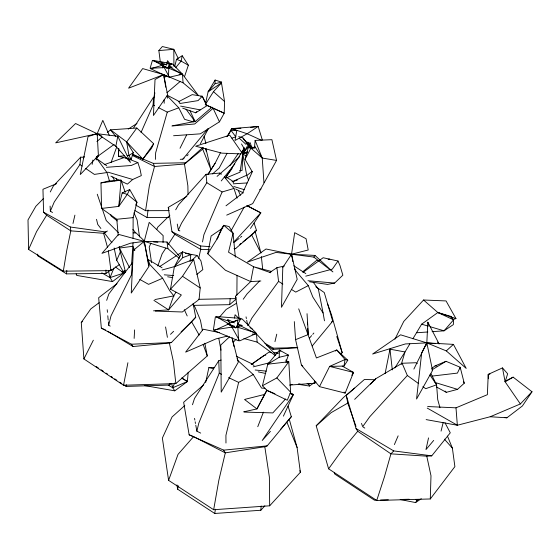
<?xml version="1.0" encoding="UTF-8"?>
<svg xmlns="http://www.w3.org/2000/svg" width="560" height="560" viewBox="0 0 560 560"><rect width="100%" height="100%" fill="white"/><g stroke="black" fill="none" stroke-linecap="round" stroke-linejoin="round"><path stroke-width="0.84" d="M133.049 242.795L131.586 264.516M133.063 238.455L133.133 217.63L136.962 202.23L129.71 189.56L122.199 192.899L118.804 206.402L101.584 208.432L100.961 182.903L108.745 180.992L121.079 180.138L125.244 192.374M236.894 295.148L237.027 275.415M163.037 242.543L163.142 235.606L149.191 222.39L144.228 241.346L148.813 266.616L131.25 293.055L133.315 250.397L144.228 241.346L167.034 242.025L179.879 256.788M173.579 135.737L200.326 133.833L219.45 121.828L224.217 113.204L205.289 104.608L208.089 91.847L215.075 83.692L215.124 80.052L221.648 82.138L221.382 83.846M291.508 256.655L291.55 254.1L291.102 255.773M118.671 148.582L118.482 156.289L131.124 159.404L133.308 152.67L126.665 141.932L110.523 129.836L107.282 132.622M224.56 101.507L224.217 113.204L205.289 104.608L213.472 91.665L221.473 82.866L224.56 101.507L213.472 91.665M354.648 388.052L343.574 397.397L316.204 425.803L328.601 468.832L376.733 500.465L430.283 498.967L430.99 475.797L426.776 456.169L390.936 453.852L357.728 431.263L356.041 428.554L346.29 395.444L364.371 379.512L375.564 379.75M96.313 159.957L96.397 157.395M97.153 135.226L97.216 133.518M118.783 148.547L118.482 156.289L124.572 155.834M155.386 159.383L155.652 152.824L167.279 112.119L178.773 107.8L184.59 119.329L193.137 121.828L195.118 121.59L189.924 110.628M123.97 385L126.112 386.428L169.344 385.063L169.414 383.362M141.036 132.475L153.139 104.951L153.475 97.265L133.707 127.778M242.662 154.819L240.03 172.179L225.344 178.269L243.754 149.205L242.781 153.993L242.067 170.471L239.589 170.751M437.479 342.083L439.124 343.952L427.833 322.189L426.825 342.881L432.558 370.433L416.556 399.056L421.666 352.996L426.825 342.881L453.418 344.379L466.2 368.396L446.292 350.903L426.818 342.902L400.575 334.81L372.631 354.025L405.398 343.938L426.825 342.881L435.022 343.595M280.805 351.253L279.524 350.119L267.785 364.196L288.771 361.746L290.633 392.182L287.301 400.246L266.938 390.404L262.43 385.749L267.785 364.196L279.153 357.287L279.524 350.119L288.4 355.096L285.894 362.25M134.141 338.401L134.617 329.917M144.389 385.532L174.769 390.831L187.39 381.549L188.181 372.19M176.946 484.883L177.618 489.188L214.732 513.471L260.813 510.258L261.177 505.953M111.545 269.402L105.952 273.441L66.514 273.882L66.808 270.431M193.137 305.375L229.649 304.661L230.195 298.627M254.422 148.12L255.143 140.399L271.901 139.685L276.542 160.419L252.693 203.623L226.695 215.131M460.033 368.893L460.194 367.262L446.005 361.312L435.127 365.876L431.648 368.431M153.524 310.835L168.602 309.89L181.349 294.987L170.478 289.205L174.363 266.728L193.641 259.364L200.2 287.959L199.136 298.816L197.96 300.349L182.322 311.976L155.365 311.129M52.507 212.506L50.351 211.155L54.278 201.936L79.94 164.591L80.724 157.157L84.049 157.248M190.085 261.597L190.855 254.653L182.406 251.811L174.363 266.728L182.679 257.656L190.855 254.653M297.787 347.669L273.056 349.412L273.196 348.173L264.964 343.301M168.651 217.49L147.098 217.567L148.057 209.958M229.859 322.91L229.558 325.297L235.445 327.719L239.435 325.997M126.112 386.428L126.343 384.706M426.615 344.414L426.867 342.713L413.875 369.075M169.141 210.616L145.565 210.693L149.373 185.71L154.518 166.488L153.279 163.359L132.804 154.812M226.947 136.724L231.679 128.646L236.796 130.543L234.997 140.497L247.163 133.749L258.174 126.462L262.318 139.965M214.732 513.471L215.418 509.222M342.195 366.044L353.535 372.421L345.163 393.099L319.473 386.638L329.637 366.394L343.994 366.072L345.058 359.506L336.742 349.986L316.414 357.959L298.704 308.854M92.176 164.346L92.876 160.062M76.16 273.868L76.664 275.401L112.532 281.582L123.858 273.021L124.278 270.438M119.406 264.544L110.957 270.62L63.301 271.173L66.815 250.124L70.798 230.874L70.371 227.024L43.575 212.212L42.959 189.28L56.637 183.652M289.31 419.398L297.101 447.552L300.363 472.269L269.675 505.806L213.661 509.726L218.841 480.277L225.309 452.844L223.629 450.135L189.14 434.819L183.652 402.276L203.784 384.755M234.472 318.122L235.081 314.727L238.833 318.374M260.862 280.98L250.705 281.589L225.435 270.249L207.774 253.771L211.12 236.005L222.887 227.962M202.517 241.934L203.896 234.724L222.11 191.989L233.968 188.454L237.09 198.156M250.705 281.589L253.561 266.742L228.529 252.21L233.065 233.24L229.152 226.576L223.741 225.302L221.536 228.592L217 239.043L207.774 253.771M117.796 136.269L130.452 162.414L115.843 146.307L117.796 136.269L97.181 133.7L75.565 123.529L55.678 142.863L97.188 133.686L101.801 136.108M153.867 98.021L154.868 92.883M204.841 343.224L207.277 355.929L175.84 383.579L123.529 385.266L127.904 362.74M385.098 373.569L389.991 349.181L405.006 351.96L409.822 343.917M174.741 66.521L176.498 59.304L182.21 55.734L181.118 61.103L175.616 67.739M426.328 345.261L426.867 342.713M205.681 382.473L208.873 367.598L214.613 367.507M428.533 437.906L425.978 449.582L433.699 440.412M177.618 489.188L178.367 485.814M144.2 243.978L144.326 240.982L136.024 232.883L133.119 232.904M198.66 258.475L200.704 249.389L200.648 245.98L171.962 231.728L168.238 207.41L186.893 196.42M72.989 223.454L74.907 215.145M200.697 433.097L196.868 431.2L198.807 423.143L219.247 373.198L218.743 360.759L221.151 360.052M264.971 388.297L261.59 388.115L253.26 374.556L238.63 382.375L225.925 435.33L225.967 443.03M274.96 341.677L276.752 334.194M248.64 180.313L246.757 175.525L242.774 154.007L244.321 147.658L241.962 152.292M441.07 431.109L443.212 422.394M110.173 326.109L108.682 325.234L110.992 315.903L131.523 274.75L132.244 262.878L108.843 293.958L106.673 300.349M249.116 145.859L249.984 142.471L252.112 148.134M162.778 67.886L162.925 64.953M226.002 205.807L242.438 193.263L252.301 171.843L245.035 159.32L248.248 147.63L255.542 147.588L262.241 158.06L263.942 182.714M166.866 63.147L167.545 60.69L169.589 63.406M401.275 364.392L405.006 351.96L394.814 367.983M250.355 127.393L258.174 126.462L231.679 128.646L231.119 130.508L227.507 136.157M116.144 180.495L116.648 178.871M192.486 404.733L194.509 398.44L218.743 360.759M376.733 500.465L384.461 476.742L390.936 453.852L393.715 450.905L431.739 455.847L450.282 432.803L444.983 422.779M184.534 76.622L188.342 65.212L182.21 55.734M157.815 266.028L162.12 253.855L165.893 248.066M175.966 292.229L173.649 295.911L168.602 309.89L153.923 300.37M111.104 162.456L116.767 146.874M213.661 509.726L168.595 480.361L178.031 454.363L193.599 436.632L225.309 452.844L264.81 446.733L267.19 445.865L291.326 416.71L288.05 406.077M174.769 390.831L172.739 387.751L174.587 383.012M257.768 426.706L263.438 412.16M112.532 281.582L110.019 277.62L113.96 268.03M150.92 243.124L149.212 247.114L151.571 262.682M156.716 229.558L157.745 227.164L169.883 215.229M394.38 444.584L398.139 435.848M230.671 130.97L231.679 128.646L233.359 128.576M125.692 271.159L123.151 271.418L116.711 260.26L120.834 250.845M63.301 271.173L28.602 249.424L36.603 231.532L46.648 215.208L43.575 212.212M179.865 230.937L178.381 230.097L181.496 223.237L206.836 182.721L206.038 174.314L219.744 173.075L221.214 173.992M283.388 416.143L293.405 394.492L290.339 392.917M115.871 136.696L110.523 129.836L136.822 128.016L153.664 143.724L151.515 148.337L142.842 159.096L132.321 153.972M135.87 204.505L136.962 202.23L127.295 194.376L122.199 192.899M180.005 148.253L186.571 135.037M394.961 339.164L403.753 321.44L423.563 300.006L446.047 300.93L455.952 318.57L452.697 319.704M248.213 325.465L251.909 318.052L278.565 281.372L276.906 267.708L284.291 266.049M129.71 189.56L127.295 194.376L118.804 206.402L121.079 180.138L100.961 182.903M123.529 385.266L83.895 358.939L93.345 340.214M208.187 174.16L215.11 163.275L220.556 152.544M50.267 191.961L53.354 185.99L80.724 157.157M266.868 389.956L256.942 408.926L243.558 411.852M200.41 143.689L208.355 128.639M245.035 159.32L250.922 148.162L255.542 147.588M227.003 153.51L219.142 168.077L212.639 173.88M231.105 230.643L244.174 207.088M175.7 209.79L178.465 204.904L206.038 174.314M215.124 80.052L208.089 91.847L221.473 82.866M247.555 152.81L242.774 153.832L247.653 145.635M412.881 338.8L421.638 324.177L437.843 312.536L450.786 316.379L453.579 319.816L453.334 324.618L444.038 330.827L432.103 331.674M351.757 375.319L353.535 372.421L329.637 366.394L345.058 359.506L347.767 360.227L343.994 366.072M400.204 499.499L415.569 502.572L417.025 500.318L418.537 499.45M207.753 174.643L215.11 163.275M168.245 244.447L174.839 234.304L171.962 231.728M170.478 289.205L182.497 276.283L193.641 259.364M250.481 228.417L260.827 212.849L246.981 205.618M217.966 237.601L217 239.043L223.741 225.302L233.065 233.24L235.34 257.131M504.945 381.402L513.142 377.146L532 391.755L522.41 405.958L506.891 417.795L490.217 416.745L457.345 425.243L426.146 419.608M290.073 393.568L293.405 394.492L262.248 440.454L270.417 431.347M83.272 157.941L84.245 156.52M229.831 165.802L238.182 153.678M313.831 257.096L314.993 255.423L332.92 271.915L313.831 257.096L291.543 254.24L314.993 255.423M303.023 272.384L323.12 257.74L337.995 261.009L332.339 269.122L305.774 276.157M83.895 358.939L81.277 322.49L90.762 308.931L99.134 302.701M153.664 143.724L142.842 159.096L126.665 141.932L136.822 128.016M243.243 299.215L247.044 293.916L259.476 281.106M132.181 155.337L154.518 166.488L184.471 164.024L202.699 149.17L203.672 147.819M328.601 468.832L342.44 449.631L357.728 431.263M262.43 385.749L276.857 377.93L288.771 361.746M225.498 177.492L232.155 168.448M430.283 498.967L454.888 466.62L452.389 448.161L447.489 436.135M280.553 429.38L291.326 416.71M247.296 151.809L242.774 153.832L249.445 145.264L251.531 148.05M221.242 180.936L234.787 164.003M95.872 158.326L98.028 155.68M312.228 345.933L332.703 321.181L324.282 292.572L315.791 286.685M180.243 159.334L182.819 159.159L208.201 128.548M96.005 158.774L98.728 155.582L114.17 144.375M160.349 62.251L158.858 50.575L162.351 46.529L173.81 49.322L178.178 58.338M219.562 317.044L226.149 309.442L236.39 303.345M309.386 338.212L311.619 335.629M312.739 334.341L313.852 333.053M181.118 331.863L191.632 321.846L195.727 317.205L193.109 303.541M289.562 385.084L314.783 383.264L315.945 381.962M341.012 353.934L342.181 352.632L331.45 314.671L327.516 303.646M233.212 342.342L236.075 339.199M354.655 399.35L375.718 378.756L402.108 363.258L407.344 375.501L369.733 416.78L362.656 426.678L364.798 428.092M285.537 398.979L272.825 412.909L244.44 412.083M260.813 510.258L264.866 505.82M182.679 108.129L195.692 112.812L196.784 111.629M233.59 242.284L260.827 212.849L246.967 205.681M490.217 416.745L520.366 403.949L532 391.755M107.695 331.254L133.056 346.528L169.372 343.063L171.381 342.559L195.727 317.205M370.496 384.181L375.718 378.756M205.569 102.697L202.265 96.271L198.037 100.618L179.62 103.551M43.421 198.618L35.854 206.29L28 219.933L28.602 249.424M243.04 241.85L251.699 235.102L256.515 230.426L254.093 223.097M170.506 334.327L173.614 331.324M239.155 318.185L235.403 296.282L250.845 281.449M309.589 281.806L327.565 284.403L334.621 283.066L342.853 275.184L339.962 265.461L337.995 261.009M164.017 77.994L166.565 75.6M229.551 336.847L220.794 344.967L221.214 392.154L238.273 362.229L232.064 337.645M188.034 194.369L187.873 185.843L184.471 164.024L202.888 147.399M191.331 260.743L197.05 255.472L200.921 260.855L202.846 269.612L196.819 274.414M446.292 350.903L453.418 344.379M436.506 387.016L446.32 392.329L457.548 389.354L464.254 383.215L460.194 367.262L457.422 373.1L431.9 376.117M184.814 405.517L172.039 416.976L162.365 438.088L168.595 480.361M169.344 385.063L171.304 383.334M316.204 425.803L331.121 412.65L347.753 403.095L346.29 395.444M217.07 176.365L239.68 156.66M234.388 249.074L235.725 248.507L256.515 230.426M125.258 157.745L137.872 162.575L140.028 169.19L141.323 175.602L132.727 179.48L127.351 184.128L110.915 176.148M212.002 107.142L195.559 121.324L172.76 125.741M96.908 141.54L102.095 137.081M229.649 304.661L236.138 299.117M166.936 92.708L180.054 81.585M182.819 159.159L184.163 158.039M186.851 155.806L188.195 154.686M302.589 271.873L316.491 260.505L318.157 260.337M234.465 242.102L239.113 238.427M240.443 237.37L241.766 236.32M239.715 244.447L241.045 243.411M117.012 283.633L98.665 297.731L101.339 328.153L131.432 344.218L133.056 346.528M246.757 175.525L252.217 171.353M335.356 351.036L336.742 349.986L347.767 360.227M252.602 148.281L255.262 146.272M81.277 322.49L82.677 321.44M298.466 384.363L309.547 386.043L314.384 382.508M251.286 364.476L264.082 355.481L265.783 355.11M251.244 364.525L268.898 352.177L271.404 352.422M269.85 272.44L276.906 267.708M415.569 502.572L421.288 498.729M46.648 215.208L70.798 230.874L103.586 233.275L107.394 231.021M331.352 322.084L332.703 321.181M195.692 112.812L206.766 105.833L202.265 96.271L192.192 94.633L178.318 101.822M242.774 153.832L244.153 152.922M159.628 266.602L176.232 255.808M177.674 254.87L181.286 252.525M133.308 152.67L128.926 155.505L127.183 155.638M128.219 129.087L136.997 123.459M431.83 369.922L446.005 361.312M513.142 377.146L505.12 381.801L520.366 403.949M163.695 74.606L155.022 79.541L153.433 115.486L167.601 94.934L163.695 74.606L142.653 68.586L128.583 88.186L163.695 74.606L183.043 82.782L198.485 95.641L182.476 74.179L179.06 74.263M259.525 189.812L261.023 188.993M307.118 383.411L308.644 384.244L310.128 383.432M324.464 320.803L323.092 312.977L312.809 296.982L308.308 285.607L295.75 292.11L291.452 289.429M96.446 156.751L98.728 155.582M502.481 367.906L505.12 381.801L507.661 373.793L502.481 367.906L488.222 374.374L487.389 394.674L455.994 407.827L427.665 406.532M228.886 323.869L213.969 330.61L238.56 340.809L237.524 319.963L232.029 322.448M231.966 181.811L246.225 175.441M137.872 162.575L131.229 165.508L106.442 167.3M174.006 296.079L169.736 290.731L162.666 278.243L148.568 284.347L139.678 279.342M168.259 385.147L172.739 387.751L187.39 381.549L181.832 377.867M319.473 386.638L301.441 365.148L295.575 339.654L308.329 334.53L307.041 313.691M232.862 181.72L237.685 179.795M104.202 164.689L123.655 157.731M101.787 272.832L110.019 277.62L123.858 273.021L115.325 266.938M231.889 138.138L235.83 136.885L231.119 130.508L236.796 130.543M162.246 65.317L150.528 68.691L168.483 77.042L168.945 63.392L163.919 64.834M162.064 270.004L175.329 266.364M253.225 366.863L269.899 362.649M245.329 399.245L264.453 394.464M227.381 336.091L216.069 338.856L185.633 352.121L203.245 329.217L219.471 332.605M279.153 357.287L288.4 355.096M215.075 83.692L221.648 82.138M170.037 67.536L166.887 68.208L162.582 66.213M154.896 299.558L173.649 295.911M489.937 374.087L488.222 374.374L488.369 378.742M233.828 326.809L213.374 329.987L215.376 316.834L229.271 321.293M236.383 326.417L242.354 325.486L237.447 323.918M109.55 181.265L106.953 172.55L94.374 174.398L85.715 168.511M328.132 259.308L329.798 259.14M101.584 208.432L116.774 219.261L133.133 217.63M223.629 450.135L267.19 445.865M200.774 96.411L202.265 96.271M171.913 125.993L194.691 123.984L213.101 108.339L219.45 121.828M158.858 50.575L173.81 49.322L173.936 66.332M416.752 332.752L427.84 331.975M290.451 384.566L292.187 384.44M298.27 384.006L300.006 383.887M233.275 183.834L246.988 182.945M426.776 456.169L431.739 455.847M166.663 64.407L160.741 64.736L182.343 73.955L172.578 64.078L169.197 64.267M252.175 334.173L256.501 333.977L275.751 354.844M235.039 128.506L240.919 128.261M131.432 344.218L171.381 342.559M402.108 363.258L415.842 362.74L417.256 363.524M376.194 500.129L374.458 500.178L334.761 474.026L334.271 472.353M380.534 500.01L388.346 499.8M400.498 499.478L409.178 499.24M273.196 348.173L297.325 347.599M153.279 163.359L186.179 162.743M198.394 299.32L235.998 298.599M209.447 249.459L200.704 249.389L174.839 234.304M241.038 153.923L221.865 153.139L195.657 146.202L229.747 135.149L241.815 152.593M435.127 365.876L436.863 365.967M148.498 241.619L144.228 241.346L130.522 243.201L101.948 253.365L118.573 234.381L144.228 241.346L167.923 248.717L179.249 258.293M153.629 241.948L157.906 242.221M291.732 394.373L293.405 394.492M200.648 245.98L210.056 246.659M234.017 248.388L235.725 248.507M164.262 274.834L173.712 275.562M307.951 280.735L334.621 283.066M273.91 352.674L278.082 353.087M275.982 352.863L278.334 353.101M255.178 370.013L266.322 371.14M504.301 417.445L506.891 417.795M70.371 227.024L105.938 231.987M248.248 147.63L250.922 148.162L262.241 158.06L276.542 160.419M167.636 276.787L172.774 277.641M185.43 253.302L197.05 255.472M180.579 106.092L200.144 109.872M258.223 371.854L265.727 373.485M238.672 136.64L242.557 137.62L251.335 148.134M208.873 367.598L213.619 368.802M271.621 271.502L253.561 266.742L270.795 272.748M243.873 338.506L257.145 342.118L275.191 355.446M248.094 144.893L249.445 145.264M107.779 172.102L132.727 179.48M421.638 324.177L428.274 326.144M429.933 326.641L444.038 330.827L453.579 319.816L437.843 312.536L423.563 300.006M233.793 186.508L244.44 189.728M435.008 382.473L457.548 389.354M234.549 326.221L227.08 323.883L241.976 318.808L256.13 332.99L236.215 326.746M231.679 128.646L247.163 133.749L261.793 140.406M437.843 312.536L455.952 318.57M162.33 63.847L152.411 60.452L150.115 68.257L172.249 67.242L168.938 66.108M176.498 59.304L181.118 61.103L188.342 65.212M189.14 434.819L193.599 436.632M274.932 393.715L266.938 390.404L256.942 408.926L244.496 399.455M101.339 328.153L105.455 329.903M219.247 373.198L221.571 374.297M228.55 377.601L238.63 382.375M236.32 356.216L251.405 363.58L254.037 365.533M234.521 322.854L227.584 319.41L229.67 323.113M239.911 325.528L256.088 333.564L239.666 340.886L230.503 324.59M153.139 104.951L154.63 105.707M158.347 107.59L167.279 112.119M235.697 189L243.425 192.934M167.3 95.27L178.108 100.905L179.83 102.634M427.245 408.086L457.345 425.243L455.994 407.827M135.835 205.128L145.565 210.693M134.995 210.602L147.098 217.567M242.774 154.007L246.435 156.121M228.494 323.736L216.09 316.54L240.954 318.395L235.788 327.964L229.95 324.583M166.628 65.177L161.42 62.139L169.309 77.189L182.266 74.298L169.61 66.913M162.05 267.736L148.155 259.602L149.779 264.46L162.666 278.243M121.611 271.705L123.858 273.021M182.252 378.518L187.39 381.549M356.041 428.554L393.715 450.905M206.836 182.721L222.11 191.989M226.38 177.184L232.281 180.831L233.611 182.84M415.548 499.401L417.025 500.318M95.984 158.249L106.617 165.683M278.565 281.372L282.863 284.06M66.514 273.882L37.751 255.815L37.695 254.114M250.012 327.593L252.182 328.979M293.797 265.776L305.809 273.595M266.539 345.128L273.056 349.412M182.497 276.283L200.2 287.959M96.159 366.506L98.301 367.934M101.15 369.831L103.292 371.252M106.141 373.149L107.569 374.094M111.132 376.467L112.56 377.419M114.702 378.84L116.837 380.261M119.693 382.158L121.828 383.579M115.843 146.307L97.181 133.7L88.046 136.549L80.269 174.524L98.399 155.589L97.188 133.686L102.802 120.365L109.249 135.268M79.94 164.591L82.11 166.061M246.925 143.5L253.162 147.903M407.344 375.501L418.649 383.621M422.891 386.666L425.712 388.696L436.604 384.804L431.046 373.765M301.441 365.148L302.848 366.163M219.744 173.075L221.137 174.111M117.355 220.976L111.209 216.097L110.705 214.48M193.207 119.854L195.118 121.59L186.018 109.193M239.694 138.6L246.148 144.494M253.26 374.556L238.245 360.857L237.097 358.708M344.064 392.07L345.163 393.099M118.363 232.61L106.232 220.535L97.265 194.222M132.839 229.544L134.631 231.343L135.233 232.932M178.773 107.8L167.307 95.928M276.857 377.93L290.633 392.182M445.13 391.062L446.32 392.329M133.721 248.878L134.876 250.166M444.388 439.152L452.389 448.161M308.308 285.607L296.261 271.425L294.427 268.611M224.301 176.946L233.968 188.454M250.285 147.175L243.054 138.124L250.39 147.938M100.884 228.48L97.741 224.427L96.523 219.317M104.027 232.533L111.888 242.669M313.257 282.289L318.36 289.037L323.092 312.977M97.125 158.956L106.953 172.55M193.095 304.57L195.041 307.307L200.445 320.355L202.398 330.519M429.856 374.913L436.604 384.804L437.717 399.574L439.978 407.743M251.265 147.777L247.744 142.058L249.949 146.692M241.493 143.969L245.336 150.563M191.632 321.846L199.164 335.02M131.124 159.404L128.926 155.505L126.665 141.932M235.403 296.282L236.194 297.724M285.845 360.087L287.042 362.285M129.535 267.603L119.364 248.073L119.21 246.379M251.699 235.102L260.981 253.043L254.989 230.93M308.644 384.244L309.547 386.043M463.533 381.766L464.254 383.215M112.812 177.044L114.723 180.985M184.324 309.673L187.201 315.959M238.357 190.638L240.457 195.251M133.98 212.835L137.116 219.94L139.538 236.943M286.468 360.052L287.434 362.264M168.238 207.41L168.875 208.88M255.143 140.399L262.241 158.06M202.699 149.17L210.966 169.75L205.94 148.673M286.972 422.303L297.101 447.552M203.175 344.484L207.277 355.929M347.753 403.095L356.02 426.433M361.508 423.409L362.369 425.859M336.777 336.497L342.181 352.632M134.386 250.418L133.035 246.26L119.364 248.073L125.615 272.461M450.786 316.379L451.297 318.024M427.833 322.189L428.813 325.409M103.586 233.275L107.52 247.387M299.901 470.589L300.363 472.269M171.682 383.593L172.739 387.751M204.05 136.15L205.891 143.619M108.514 271.096L110.019 277.62M232.162 338.261L234.038 346.619M169.372 343.063L173.383 361.564L175.84 383.579M114.142 247.975L116.711 260.26M149.142 265.993L144.221 241.185L144.298 244.622M246.043 316.862L246.372 318.563M246.701 320.257L247.681 325.353M218.806 338.373L220.969 350.203M177.275 224.077L178.381 230.097M194.551 418.362L194.859 420.07M195.167 421.785L195.475 423.493M195.783 425.208L196.868 431.2M165.571 326.956L167.398 337.33M291.55 254.1L292.824 261.597M163.688 74.452L165.753 87.199M167.125 95.69L167.538 98.238M264.81 446.733L269.381 477.113L269.675 505.806M167.034 242.025L167.923 248.717M108.325 250.747L110.957 270.62M205.842 148.673L206.157 151.207M389.991 349.181L392.308 369.894M261.338 256.452L262.703 269.22M314.538 380.716L314.783 383.264M107.212 309.75L107.457 312.333M107.786 315.77L108.192 320.075M108.36 321.797L108.682 325.234M116.774 219.261L118.223 235.361M256.501 333.977L257.145 342.118M294.308 321.615L295.575 339.654M182.476 74.179L183.043 82.782M307.426 322.252L307.559 324.835M307.741 328.286L308.056 334.313M50.106 206.101L50.351 211.155M182.406 251.811L182.679 257.656M164.129 99.75L164.192 103.236M105.938 270.018L105.952 273.441M282.807 267.456L281.463 307.3L297.185 279.342L291.543 254.226L294.672 232.673L306.068 238.714L308.21 249.998L291.543 254.226L276.024 252.413L247.38 262.108L266.028 249.004L291.543 254.226L282.807 267.456M171.822 63.735L167.083 68.054L152.971 60.34L171.822 63.735"/></g></svg>
